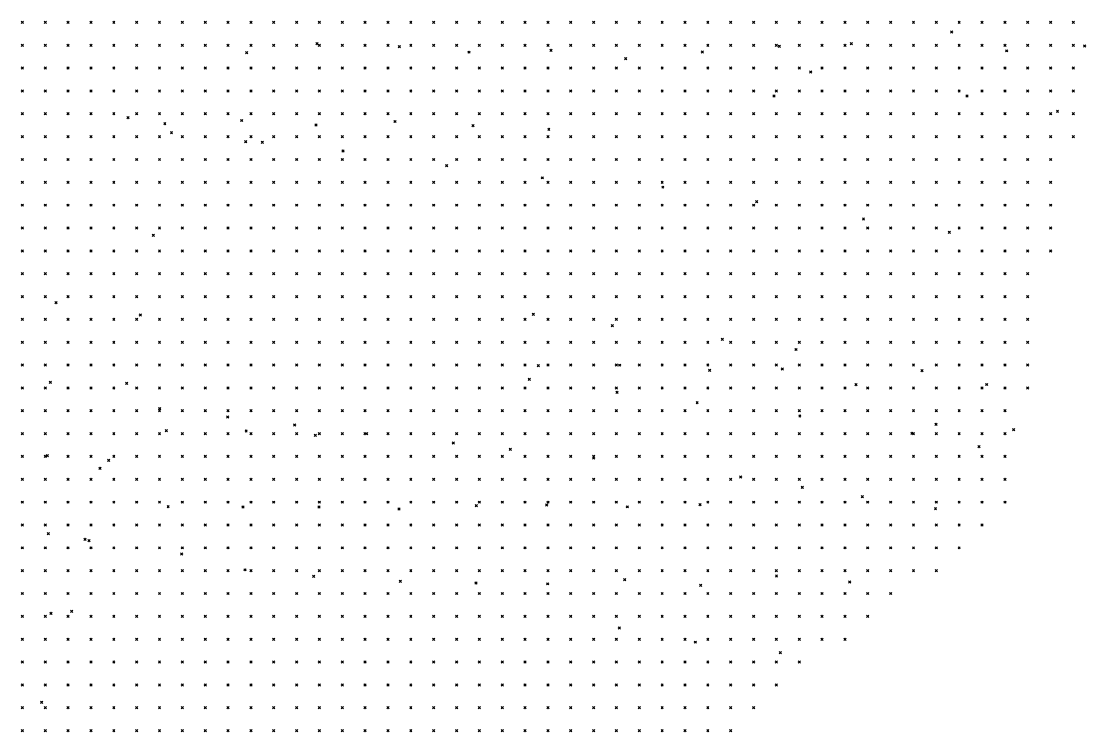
# Model space of a CAD drawing. Header units: metres. Extents: x 441556 to 446409, y 432338 to 461058.
# Drawn here: x 446188.8 to 446328.5, y 432954.3 to 433047.6 of the extents above; entities that cross this region are included whole.
import ezdxf

# ---------------------------------------------------------------- set-up
doc = ezdxf.new("R2010")
doc.units = ezdxf.units.M
doc.header["$MEASUREMENT"] = 0
doc.header["$PDMODE"] = 35
doc.header["$PDSIZE"] = 0.15
doc.layers.add('DTM-NOK-RevN_LIDAR_co_lidar', color=91, linetype='Continuous', lineweight=0)
doc.layers.add('DTM-NOK-RevN_RTK', color=32, linetype='Continuous', lineweight=0)

msp = doc.modelspace()

# ---------------------------------------------------------------- linework, layer by layer
at = {"layer": 'DTM-NOK-RevN_LIDAR_co_lidar'}
for p in [(446188.926, 433047.439, 318.949), (446191.926, 433047.439, 319.006), (446194.925, 433047.439, 319.034), (446197.924, 433047.439, 319.037), (446200.924, 433047.439, 319.077), (446203.923, 433047.439, 319.105), (446206.923, 433047.439, 319.15), (446209.922, 433047.439, 319.201), (446212.921, 433047.439, 319.268), (446215.921, 433047.439, 319.257), (446218.92, 433047.439, 319.27), (446221.92, 433047.439, 319.22), (446224.919, 433047.439, 319.173), (446227.918, 433047.439, 319.154), (446230.918, 433047.439, 319.168), (446233.917, 433047.439, 319.163), (446236.916, 433047.439, 319.139), (446239.916, 433047.439, 319.167), (446242.915, 433047.439, 319.163), (446245.915, 433047.439, 319.216), (446248.914, 433047.439, 319.277), (446251.913, 433047.439, 319.346), (446254.913, 433047.439, 319.415), (446257.912, 433047.439, 319.459), (446260.912, 433047.439, 319.52), (446263.911, 433047.439, 319.573), (446266.91, 433047.439, 319.61), (446269.91, 433047.439, 319.66), (446272.909, 433047.439, 319.697), (446275.908, 433047.439, 319.762), (446278.908, 433047.439, 319.791), (446281.907, 433047.439, 319.823), (446284.907, 433047.439, 319.806), (446287.906, 433047.439, 319.846), (446290.905, 433047.439, 319.867), (446293.905, 433047.439, 319.906), (446296.904, 433047.439, 319.971), (446299.904, 433047.439, 320.014), (446302.903, 433047.439, 320.033), (446305.902, 433047.439, 320.086), (446308.902, 433047.439, 319.997), (446311.901, 433047.439, 320.092), (446314.9, 433047.439, 320.107), (446317.9, 433047.439, 320.009), (446320.899, 433047.439, 320.033), (446323.899, 433047.439, 320.002), (446326.898, 433047.439, 319.977), (446188.926, 433044.439, 319.054), (446191.926, 433044.439, 319.12), (446194.925, 433044.439, 319.165), (446197.924, 433044.439, 319.185), (446200.924, 433044.439, 319.192), (446203.923, 433044.439, 319.275), (446206.923, 433044.439, 319.296), (446209.922, 433044.439, 319.26), (446212.921, 433044.439, 319.296), (446215.921, 433044.439, 319.297), (446218.92, 433044.439, 319.358), (446221.92, 433044.439, 319.294), (446224.919, 433044.439, 319.243), (446227.918, 433044.439, 319.248), (446230.918, 433044.439, 319.274), (446233.917, 433044.439, 319.292), (446236.916, 433044.439, 319.328), (446239.916, 433044.439, 319.364), (446242.915, 433044.439, 319.377), (446245.915, 433044.439, 319.432), (446248.914, 433044.439, 319.475), (446251.913, 433044.439, 319.525), (446254.913, 433044.439, 319.569), (446257.912, 433044.439, 319.593), (446260.912, 433044.439, 319.637), (446263.911, 433044.439, 319.658), (446266.91, 433044.439, 319.686), (446269.91, 433044.439, 319.676), (446272.909, 433044.439, 319.757), (446275.908, 433044.439, 319.76), (446278.908, 433044.439, 319.77), (446281.907, 433044.439, 319.825), (446284.907, 433044.439, 319.85), (446287.906, 433044.439, 319.88), (446290.905, 433044.439, 319.881), (446293.905, 433044.439, 319.946), (446296.904, 433044.439, 320.04), (446299.904, 433044.439, 320.084), (446302.903, 433044.439, 320.148), (446305.902, 433044.439, 320.216), (446308.902, 433044.439, 319.931), (446311.901, 433044.439, 320.138), (446314.9, 433044.439, 320.064), (446317.9, 433044.439, 320.015), (446320.899, 433044.439, 320.067), (446323.899, 433044.439, 320.078), (446326.898, 433044.439, 320.111), (446188.926, 433041.44, 319.099), (446191.926, 433041.44, 319.192), (446194.925, 433041.44, 319.27), (446197.924, 433041.44, 319.31), (446200.924, 433041.44, 319.319), (446203.923, 433041.44, 319.356), (446206.923, 433041.44, 319.413), (446209.922, 433041.44, 319.362), (446212.921, 433041.44, 319.304), (446215.921, 433041.44, 319.376), (446218.92, 433041.44, 319.461), (446221.92, 433041.44, 319.388), (446224.919, 433041.44, 319.339), (446227.918, 433041.44, 319.329), (446230.918, 433041.44, 319.352), (446233.917, 433041.44, 319.382), (446236.916, 433041.44, 319.431), (446239.916, 433041.44, 319.47), (446242.915, 433041.44, 319.51), (446245.915, 433041.44, 319.526), (446248.914, 433041.44, 319.569), (446251.913, 433041.44, 319.608), (446254.913, 433041.44, 319.683), (446257.912, 433041.44, 319.729), (446260.912, 433041.44, 319.777), (446263.911, 433041.44, 319.819), (446266.91, 433041.44, 319.866), (446269.91, 433041.44, 319.919), (446272.909, 433041.44, 319.947), (446275.908, 433041.44, 319.963), (446278.908, 433041.44, 319.978), (446281.907, 433041.44, 319.94), (446284.907, 433041.44, 319.983), (446287.906, 433041.44, 319.935), (446290.905, 433041.44, 320.016), (446293.905, 433041.44, 320.036), (446296.904, 433041.44, 320.063), (446299.904, 433041.44, 320.089), (446302.903, 433041.44, 320.196), (446305.902, 433041.44, 320.22), (446308.902, 433041.44, 320.005), (446311.901, 433041.44, 320.198), (446314.9, 433041.44, 320.217), (446317.9, 433041.44, 320.06), (446320.899, 433041.44, 320.121), (446323.899, 433041.44, 320.182), (446326.898, 433041.44, 320.202), (446188.926, 433038.44, 319.003), (446191.926, 433038.44, 319.079), (446194.925, 433038.44, 319.207), (446197.924, 433038.44, 319.328), (446200.924, 433038.44, 319.363), (446203.923, 433038.44, 319.398), (446206.923, 433038.44, 319.497), (446209.922, 433038.44, 319.448), (446212.921, 433038.44, 319.327), (446215.921, 433038.44, 319.424), (446218.92, 433038.44, 319.452), (446221.92, 433038.44, 319.41), (446224.919, 433038.44, 319.374), (446227.918, 433038.44, 319.38), (446230.918, 433038.44, 319.395), (446233.917, 433038.44, 319.423), (446236.916, 433038.44, 319.464), (446239.916, 433038.44, 319.513), (446242.915, 433038.44, 319.554), (446245.915, 433038.44, 319.556), (446248.914, 433038.44, 319.603), (446251.913, 433038.44, 319.67), (446254.913, 433038.44, 319.768), (446257.912, 433038.44, 319.825), (446260.912, 433038.44, 319.874), (446263.911, 433038.44, 319.963), (446266.91, 433038.44, 319.997), (446269.91, 433038.44, 320.032), (446272.909, 433038.44, 320.083), (446275.908, 433038.44, 320.095), (446278.908, 433038.44, 320.112), (446281.907, 433038.44, 320.114), (446284.907, 433038.44, 320.163), (446287.906, 433038.44, 320.2), (446290.905, 433038.44, 320.257), (446293.905, 433038.44, 320.219), (446296.904, 433038.44, 320.245), (446299.904, 433038.44, 320.251), (446302.903, 433038.44, 320.307), (446305.902, 433038.44, 320.257), (446308.902, 433038.44, 320.308), (446311.901, 433038.44, 320.313), (446314.9, 433038.44, 320.154), (446317.9, 433038.44, 320.149), (446320.899, 433038.44, 320.13), (446323.899, 433038.44, 320.285), (446326.898, 433038.44, 320.213), (446188.926, 433035.441, 318.79), (446191.926, 433035.441, 318.948), (446194.925, 433035.441, 319.084), (446197.924, 433035.441, 319.176), (446200.924, 433035.441, 319.24), (446203.923, 433035.441, 319.312), (446206.923, 433035.441, 319.423), (446209.922, 433035.441, 319.46), (446212.921, 433035.441, 319.345), (446215.921, 433035.441, 319.421), (446218.92, 433035.441, 319.428), (446221.92, 433035.441, 319.373), (446224.919, 433035.441, 319.34), (446227.918, 433035.441, 319.35), (446230.918, 433035.441, 319.363), (446233.917, 433035.441, 319.398), (446236.916, 433035.441, 319.443), (446239.916, 433035.441, 319.489), (446242.915, 433035.441, 319.533), (446245.915, 433035.441, 319.577), (446248.914, 433035.441, 319.642), (446251.913, 433035.441, 319.724), (446254.913, 433035.441, 319.806), (446257.912, 433035.441, 319.872), (446260.912, 433035.441, 319.932), (446263.911, 433035.441, 319.996), (446266.91, 433035.441, 320.031), (446269.91, 433035.441, 320.072), (446272.909, 433035.441, 320.112), (446275.908, 433035.441, 320.146), (446278.908, 433035.441, 320.169), (446281.907, 433035.441, 320.202), (446284.907, 433035.441, 320.23), (446287.906, 433035.441, 320.284), (446290.905, 433035.441, 320.338), (446293.905, 433035.441, 320.328), (446296.904, 433035.441, 320.331), (446299.904, 433035.441, 320.304), (446302.903, 433035.441, 320.367), (446305.902, 433035.441, 320.367), (446308.902, 433035.441, 320.393), (446311.901, 433035.441, 320.47), (446314.9, 433035.441, 320.316), (446317.9, 433035.441, 320.348), (446320.899, 433035.441, 320.333), (446323.899, 433035.441, 320.419), (446326.898, 433035.441, 320.302), (446188.926, 433032.442, 318.504), (446191.926, 433032.442, 318.672), (446194.925, 433032.442, 318.803), (446197.924, 433032.442, 318.935), (446200.924, 433032.442, 319.104), (446203.923, 433032.442, 319.242), (446206.923, 433032.442, 319.477), (446209.922, 433032.442, 319.672), (446212.921, 433032.442, 319.589), (446215.921, 433032.442, 319.56), (446218.92, 433032.442, 319.445), (446221.92, 433032.442, 319.383), (446224.919, 433032.442, 319.303), (446227.918, 433032.442, 319.306), (446230.918, 433032.442, 319.359), (446233.917, 433032.442, 319.375), (446236.916, 433032.442, 319.393), (446239.916, 433032.442, 319.451), (446242.915, 433032.442, 319.496), (446245.915, 433032.442, 319.553), (446248.914, 433032.442, 319.607), (446251.913, 433032.442, 319.691), (446254.913, 433032.442, 319.769), (446257.912, 433032.442, 319.835), (446260.912, 433032.442, 319.901), (446263.911, 433032.442, 319.966), (446266.91, 433032.442, 320.062), (446269.91, 433032.442, 320.095), (446272.909, 433032.442, 320.124), (446275.908, 433032.442, 320.147), (446278.908, 433032.442, 320.172), (446281.907, 433032.442, 320.204), (446284.907, 433032.442, 320.247), (446287.906, 433032.442, 320.274), (446290.905, 433032.442, 320.335), (446293.905, 433032.442, 320.364), (446296.904, 433032.442, 320.359), (446299.904, 433032.442, 320.409), (446302.903, 433032.442, 320.447), (446305.902, 433032.442, 320.402), (446308.902, 433032.442, 320.478), (446311.901, 433032.442, 320.509), (446314.9, 433032.442, 320.587), (446317.9, 433032.442, 320.534), (446320.899, 433032.442, 320.497), (446323.899, 433032.442, 320.467), (446326.898, 433032.442, 320.486), (446188.926, 433029.442, 318.46), (446191.926, 433029.442, 318.503), (446194.925, 433029.442, 318.568), (446197.924, 433029.442, 318.712), (446200.924, 433029.442, 318.921), (446203.923, 433029.442, 319.162), (446206.923, 433029.442, 319.374), (446209.922, 433029.442, 319.81), (446212.921, 433029.442, 319.71), (446215.921, 433029.442, 319.526), (446218.92, 433029.442, 319.574), (446221.92, 433029.442, 319.526), (446224.919, 433029.442, 319.467), (446227.918, 433029.442, 319.454), (446230.918, 433029.442, 319.556), (446233.917, 433029.442, 319.514), (446236.916, 433029.442, 319.486), (446239.916, 433029.442, 319.518), (446242.915, 433029.442, 319.554), (446245.915, 433029.442, 319.593), (446248.914, 433029.442, 319.628), (446251.913, 433029.442, 319.731), (446254.913, 433029.442, 319.764), (446257.912, 433029.442, 319.836), (446260.912, 433029.442, 319.94), (446263.911, 433029.442, 320.035), (446266.91, 433029.442, 320.113), (446269.91, 433029.442, 320.157), (446272.909, 433029.442, 320.202), (446275.908, 433029.442, 320.246), (446278.908, 433029.442, 320.304), (446281.907, 433029.442, 320.349), (446284.907, 433029.442, 320.424), (446287.906, 433029.442, 320.38), (446290.905, 433029.442, 320.396), (446293.905, 433029.442, 320.418), (446296.904, 433029.442, 320.399), (446299.904, 433029.442, 320.425), (446302.903, 433029.442, 320.457), (446305.902, 433029.442, 320.42), (446308.902, 433029.442, 320.551), (446311.901, 433029.442, 320.642), (446314.9, 433029.442, 320.558), (446317.9, 433029.442, 320.622), (446320.899, 433029.442, 320.582), (446323.899, 433029.442, 320.537), (446188.926, 433026.443, 318.468), (446191.926, 433026.443, 318.554), (446194.925, 433026.443, 318.662), (446197.924, 433026.443, 318.812), (446200.924, 433026.443, 319.049), (446203.923, 433026.443, 319.176), (446206.923, 433026.443, 319.386), (446209.922, 433026.443, 319.845), (446212.921, 433026.443, 319.693), (446215.921, 433026.443, 319.607), (446218.92, 433026.443, 319.606), (446221.92, 433026.443, 319.621), (446224.919, 433026.443, 319.614), (446227.918, 433026.443, 319.609), (446230.918, 433026.443, 319.618), (446233.917, 433026.443, 319.653), (446236.916, 433026.443, 319.661), (446239.916, 433026.443, 319.681), (446242.915, 433026.443, 319.703), (446245.915, 433026.443, 319.792), (446248.914, 433026.443, 319.849), (446251.913, 433026.443, 320.104), (446254.913, 433026.443, 320.088), (446257.912, 433026.443, 320.085), (446260.912, 433026.443, 320.259), (446263.911, 433026.443, 320.376), (446266.91, 433026.443, 320.333), (446269.91, 433026.443, 320.238), (446272.909, 433026.443, 320.321), (446275.908, 433026.443, 320.359), (446278.908, 433026.443, 320.486), (446281.907, 433026.443, 320.472), (446284.907, 433026.443, 320.477), (446287.906, 433026.443, 320.432), (446290.905, 433026.443, 320.492), (446293.905, 433026.443, 320.503), (446296.904, 433026.443, 320.534), (446299.904, 433026.443, 320.58), (446302.903, 433026.443, 320.567), (446305.902, 433026.443, 320.626), (446308.902, 433026.443, 320.634), (446311.901, 433026.443, 320.661), (446314.9, 433026.443, 320.66), (446317.9, 433026.443, 320.606), (446320.899, 433026.443, 320.586), (446323.899, 433026.443, 320.556), (446188.926, 433023.443, 318.317), (446191.926, 433023.443, 318.383), (446194.925, 433023.443, 318.52), (446197.924, 433023.443, 318.675), (446200.924, 433023.443, 318.863), (446203.923, 433023.443, 319.085), (446206.923, 433023.443, 319.273), (446209.922, 433023.443, 319.579), (446212.921, 433023.443, 319.64), (446215.921, 433023.443, 319.64), (446218.92, 433023.443, 319.649), (446221.92, 433023.443, 319.669), (446224.919, 433023.443, 319.676), (446227.918, 433023.443, 319.682), (446230.918, 433023.443, 319.689), (446233.917, 433023.443, 319.723), (446236.916, 433023.443, 319.753), (446239.916, 433023.443, 319.802), (446242.915, 433023.443, 319.857), (446245.915, 433023.443, 319.878), (446248.914, 433023.443, 319.903), (446251.913, 433023.443, 319.985), (446254.913, 433023.443, 320.045), (446257.912, 433023.443, 320.352), (446260.912, 433023.443, 320.396), (446263.911, 433023.443, 320.453), (446266.91, 433023.443, 320.436), (446269.91, 433023.443, 320.456), (446272.909, 433023.443, 320.47), (446275.908, 433023.443, 320.676), (446278.908, 433023.443, 320.61), (446281.907, 433023.443, 320.541), (446284.907, 433023.443, 320.507), (446287.906, 433023.443, 320.497), (446290.905, 433023.443, 320.65), (446293.905, 433023.443, 320.674), (446296.904, 433023.443, 320.687), (446299.904, 433023.443, 320.668), (446302.903, 433023.443, 320.68), (446305.902, 433023.443, 320.67), (446308.902, 433023.443, 320.642), (446311.901, 433023.443, 320.685), (446314.9, 433023.443, 320.611), (446317.9, 433023.443, 320.644), (446320.899, 433023.443, 320.648), (446323.899, 433023.443, 320.638), (446188.926, 433020.444, 318.22), (446191.926, 433020.444, 318.284), (446194.925, 433020.444, 318.378), (446197.924, 433020.444, 318.504), (446200.924, 433020.444, 318.675), (446203.923, 433020.444, 319.027), (446206.923, 433020.444, 319.264), (446209.922, 433020.444, 319.556), (446212.921, 433020.444, 319.64), (446215.921, 433020.444, 319.709), (446218.92, 433020.444, 319.743), (446221.92, 433020.444, 319.759), (446224.919, 433020.444, 319.768), (446227.918, 433020.444, 319.758), (446230.918, 433020.444, 319.769), (446233.917, 433020.444, 319.8), (446236.916, 433020.444, 319.831), (446239.916, 433020.444, 319.868), (446242.915, 433020.444, 319.915), (446245.915, 433020.444, 319.938), (446248.914, 433020.444, 319.997), (446251.913, 433020.444, 320.067), (446254.913, 433020.444, 320.144), (446257.912, 433020.444, 320.468), (446260.912, 433020.444, 320.453), (446263.911, 433020.444, 320.361), (446266.91, 433020.444, 320.419), (446269.91, 433020.444, 320.454), (446272.909, 433020.444, 320.48), (446275.908, 433020.444, 320.559), (446278.908, 433020.444, 320.597), (446281.907, 433020.444, 320.621), (446284.907, 433020.444, 320.649), (446287.906, 433020.444, 320.659), (446290.905, 433020.444, 320.918), (446293.905, 433020.444, 320.922), (446296.904, 433020.444, 321.001), (446299.904, 433020.444, 321.004), (446302.903, 433020.444, 320.888), (446305.902, 433020.444, 320.792), (446308.902, 433020.444, 320.86), (446311.901, 433020.444, 320.788), (446314.9, 433020.444, 320.661), (446317.9, 433020.444, 320.652), (446320.899, 433020.444, 320.692), (446323.899, 433020.444, 320.646), (446188.926, 433017.445, 318.214), (446191.926, 433017.445, 318.267), (446194.925, 433017.445, 318.351), (446197.924, 433017.445, 318.406), (446200.924, 433017.445, 318.561), (446203.923, 433017.445, 318.857), (446206.923, 433017.445, 319.168), (446209.922, 433017.445, 319.527), (446212.921, 433017.445, 319.67), (446215.921, 433017.445, 319.765), (446218.92, 433017.445, 319.822), (446221.92, 433017.445, 319.877), (446224.919, 433017.445, 319.893), (446227.918, 433017.445, 319.861), (446230.918, 433017.445, 319.882), (446233.917, 433017.445, 319.912), (446236.916, 433017.445, 319.925), (446239.916, 433017.445, 319.984), (446242.915, 433017.445, 320.023), (446245.915, 433017.445, 320.06), (446248.914, 433017.445, 320.12), (446251.913, 433017.445, 320.138), (446254.913, 433017.445, 320.208), (446257.912, 433017.445, 320.495), (446260.912, 433017.445, 320.527), (446263.911, 433017.445, 320.473), (446266.91, 433017.445, 320.475), (446269.91, 433017.445, 320.529), (446272.909, 433017.445, 320.561), (446275.908, 433017.445, 320.594), (446278.908, 433017.445, 320.657), (446281.907, 433017.445, 320.696), (446284.907, 433017.445, 320.755), (446287.906, 433017.445, 320.773), (446290.905, 433017.445, 320.832), (446293.905, 433017.445, 320.866), (446296.904, 433017.445, 320.899), (446299.904, 433017.445, 320.945), (446302.903, 433017.445, 320.976), (446305.902, 433017.445, 321), (446308.902, 433017.445, 320.966), (446311.901, 433017.445, 321.007), (446314.9, 433017.445, 320.965), (446317.9, 433017.445, 320.898), (446320.899, 433017.445, 320.733), (446323.899, 433017.445, 320.755), (446188.926, 433014.445, 318.238), (446191.926, 433014.445, 318.278), (446194.925, 433014.445, 318.356), (446197.924, 433014.445, 318.427), (446200.924, 433014.445, 318.5), (446203.923, 433014.445, 318.665), (446206.923, 433014.445, 319.132), (446209.922, 433014.445, 319.527), (446212.921, 433014.445, 319.667), (446215.921, 433014.445, 319.762), (446218.92, 433014.445, 319.84), (446221.92, 433014.445, 319.9), (446224.919, 433014.445, 319.916), (446227.918, 433014.445, 319.95), (446230.918, 433014.445, 319.982), (446233.917, 433014.445, 320.008), (446236.916, 433014.445, 320.026), (446239.916, 433014.445, 320.056), (446242.915, 433014.445, 320.098), (446245.915, 433014.445, 320.172), (446248.914, 433014.445, 320.202), (446251.913, 433014.445, 320.241), (446254.913, 433014.445, 320.259), (446257.912, 433014.445, 320.459), (446260.912, 433014.445, 320.493), (446263.911, 433014.445, 320.544), (446266.91, 433014.445, 320.566), (446269.91, 433014.445, 320.617), (446272.909, 433014.445, 320.646), (446275.908, 433014.445, 320.688), (446278.908, 433014.445, 320.768), (446281.907, 433014.445, 320.847), (446284.907, 433014.445, 320.86), (446287.906, 433014.445, 320.885), (446290.905, 433014.445, 320.953), (446293.905, 433014.445, 320.983), (446296.904, 433014.445, 321.004), (446299.904, 433014.445, 321.022), (446302.903, 433014.445, 321.033), (446305.902, 433014.445, 321.035), (446308.902, 433014.445, 321.048), (446311.901, 433014.445, 321.048), (446314.9, 433014.445, 321.006), (446317.9, 433014.445, 320.998), (446320.899, 433014.445, 321.081), (446188.926, 433011.446, 318.137), (446191.926, 433011.446, 318.181), (446194.925, 433011.446, 318.28), (446197.924, 433011.446, 318.383), (446200.924, 433011.446, 318.46), (446203.923, 433011.446, 318.559), (446206.923, 433011.446, 319.122), (446209.922, 433011.446, 319.497), (446212.921, 433011.446, 319.65), (446215.921, 433011.446, 319.754), (446218.92, 433011.446, 319.844), (446221.92, 433011.446, 319.913), (446224.919, 433011.446, 319.978), (446227.918, 433011.446, 319.984), (446230.918, 433011.446, 320.008), (446233.917, 433011.446, 319.991), (446236.916, 433011.446, 320.012), (446239.916, 433011.446, 320.048), (446242.915, 433011.446, 320.113), (446245.915, 433011.446, 320.167), (446248.914, 433011.446, 320.221), (446251.913, 433011.446, 320.256), (446254.913, 433011.446, 320.342), (446257.912, 433011.446, 320.541), (446260.912, 433011.446, 320.477), (446263.911, 433011.446, 320.534), (446266.91, 433011.446, 320.551), (446269.91, 433011.446, 320.612), (446272.909, 433011.446, 320.659), (446275.908, 433011.446, 320.736), (446278.908, 433011.446, 320.809), (446281.907, 433011.446, 320.905), (446284.907, 433011.446, 320.939), (446287.906, 433011.446, 320.98), (446290.905, 433011.446, 321.034), (446293.905, 433011.446, 321.029), (446296.904, 433011.446, 321.043), (446299.904, 433011.446, 321.09), (446302.903, 433011.446, 321.112), (446305.902, 433011.446, 321.148), (446308.902, 433011.446, 321.064), (446311.901, 433011.446, 321.009), (446314.9, 433011.446, 320.955), (446317.9, 433011.446, 321.059), (446320.899, 433011.446, 321.267), (446188.926, 433008.447, 318.094), (446191.926, 433008.447, 318.116), (446194.925, 433008.447, 318.152), (446197.924, 433008.447, 318.174), (446200.924, 433008.447, 318.219), (446203.923, 433008.447, 318.44), (446206.923, 433008.447, 319.104), (446209.922, 433008.447, 319.371), (446212.921, 433008.447, 319.562), (446215.921, 433008.447, 319.711), (446218.92, 433008.447, 319.801), (446221.92, 433008.447, 319.923), (446224.919, 433008.447, 319.984), (446227.918, 433008.447, 320.022), (446230.918, 433008.447, 320.045), (446233.917, 433008.447, 320.062), (446236.916, 433008.447, 320.061), (446239.916, 433008.447, 320.114), (446242.915, 433008.447, 320.142), (446245.915, 433008.447, 320.164), (446248.914, 433008.447, 320.2), (446251.913, 433008.447, 320.194), (446254.913, 433008.447, 320.312), (446257.912, 433008.447, 320.721), (446260.912, 433008.447, 320.678), (446263.911, 433008.447, 320.648), (446266.91, 433008.447, 320.654), (446269.91, 433008.447, 320.68), (446272.909, 433008.447, 320.742), (446275.908, 433008.447, 320.801), (446278.908, 433008.447, 320.856), (446281.907, 433008.447, 320.915), (446284.907, 433008.447, 320.981), (446287.906, 433008.447, 320.998), (446290.905, 433008.447, 321.079), (446293.905, 433008.447, 321.106), (446296.904, 433008.447, 321.155), (446299.904, 433008.447, 321.169), (446302.903, 433008.447, 321.158), (446305.902, 433008.447, 321.196), (446308.902, 433008.447, 321.198), (446311.901, 433008.447, 321.209), (446314.9, 433008.447, 321.159), (446317.9, 433008.447, 321.095), (446320.899, 433008.447, 321.138), (446188.926, 433005.447, 318.152), (446191.926, 433005.447, 318.172), (446194.925, 433005.447, 318.209), (446197.924, 433005.447, 318.243), (446200.924, 433005.447, 318.246), (446203.923, 433005.447, 318.483), (446206.923, 433005.447, 318.991), (446209.922, 433005.447, 319.289), (446212.921, 433005.447, 319.513), (446215.921, 433005.447, 319.672), (446218.92, 433005.447, 319.798), (446221.92, 433005.447, 319.952), (446224.919, 433005.447, 320.032), (446227.918, 433005.447, 320.062), (446230.918, 433005.447, 320.063), (446233.917, 433005.447, 320.102), (446236.916, 433005.447, 320.107), (446239.916, 433005.447, 320.145), (446242.915, 433005.447, 320.163), (446245.915, 433005.447, 320.201), (446248.914, 433005.447, 320.234), (446251.913, 433005.447, 320.288), (446254.913, 433005.447, 320.465), (446257.912, 433005.447, 320.793), (446260.912, 433005.447, 320.855), (446263.911, 433005.447, 320.953), (446266.91, 433005.447, 320.991), (446269.91, 433005.447, 321.013), (446272.909, 433005.447, 320.959), (446275.908, 433005.447, 321.071), (446278.908, 433005.447, 321.107), (446281.907, 433005.447, 321.125), (446284.907, 433005.447, 321.165), (446287.906, 433005.447, 321.178), (446290.905, 433005.447, 321.202), (446293.905, 433005.447, 321.178), (446296.904, 433005.447, 321.185), (446299.904, 433005.447, 321.191), (446302.903, 433005.447, 321.2), (446305.902, 433005.447, 321.238), (446308.902, 433005.447, 321.231), (446311.901, 433005.447, 321.25), (446314.9, 433005.447, 321.279), (446317.9, 433005.447, 321.217), (446320.899, 433005.447, 321.244), (446188.926, 433002.448, 318.191), (446191.926, 433002.448, 318.212), (446194.925, 433002.448, 318.288), (446197.924, 433002.448, 318.321), (446200.924, 433002.448, 318.318), (446203.923, 433002.448, 318.558), (446206.923, 433002.448, 318.852), (446209.922, 433002.448, 319.119), (446212.921, 433002.448, 319.449), (446215.921, 433002.448, 319.733), (446218.92, 433002.448, 320.02), (446221.92, 433002.448, 320.124), (446224.919, 433002.448, 320.168), (446227.918, 433002.448, 320.148), (446230.918, 433002.448, 320.128), (446233.917, 433002.448, 320.14), (446236.916, 433002.448, 320.094), (446239.916, 433002.448, 320.184), (446242.915, 433002.448, 320.217), (446245.915, 433002.448, 320.252), (446248.914, 433002.448, 320.332), (446251.913, 433002.448, 320.514), (446254.913, 433002.448, 320.708), (446257.912, 433002.448, 320.899), (446260.912, 433002.448, 320.909), (446263.911, 433002.448, 320.823), (446266.91, 433002.448, 320.885), (446269.91, 433002.448, 320.923), (446272.909, 433002.448, 321.019), (446275.908, 433002.448, 321.076), (446278.908, 433002.448, 321.207), (446281.907, 433002.448, 321.304), (446284.907, 433002.448, 321.339), (446287.906, 433002.448, 321.434), (446290.905, 433002.448, 321.506), (446293.905, 433002.448, 321.565), (446296.904, 433002.448, 321.528), (446299.904, 433002.448, 321.466), (446302.903, 433002.448, 321.395), (446305.902, 433002.448, 321.331), (446308.902, 433002.448, 321.349), (446311.901, 433002.448, 321.329), (446314.9, 433002.448, 321.378), (446317.9, 433002.448, 321.476), (446320.899, 433002.448, 321.346), (446188.926, 432999.448, 318.216), (446191.926, 432999.448, 318.248), (446194.925, 432999.448, 318.329), (446197.924, 432999.448, 318.356), (446200.924, 432999.448, 318.388), (446203.923, 432999.448, 318.664), (446206.923, 432999.448, 318.877), (446209.922, 432999.448, 319.093), (446212.921, 432999.448, 319.365), (446215.921, 432999.448, 319.665), (446218.92, 432999.448, 319.985), (446221.92, 432999.448, 320.155), (446224.919, 432999.448, 320.245), (446227.918, 432999.448, 320.286), (446230.918, 432999.448, 320.29), (446233.917, 432999.448, 320.326), (446236.916, 432999.448, 320.374), (446239.916, 432999.448, 320.419), (446242.915, 432999.448, 320.463), (446245.915, 432999.448, 320.52), (446248.914, 432999.448, 320.599), (446251.913, 432999.448, 320.673), (446254.913, 432999.448, 320.72), (446257.912, 432999.448, 320.825), (446260.912, 432999.448, 320.888), (446263.911, 432999.448, 320.901), (446266.91, 432999.448, 320.867), (446269.91, 432999.448, 320.93), (446272.909, 432999.448, 321.03), (446275.908, 432999.448, 321.088), (446278.908, 432999.448, 321.124), (446281.907, 432999.448, 321.23), (446284.907, 432999.448, 321.303), (446287.906, 432999.448, 321.395), (446290.905, 432999.448, 321.406), (446293.905, 432999.448, 321.557), (446296.904, 432999.448, 321.545), (446299.904, 432999.448, 321.625), (446302.903, 432999.448, 321.643), (446305.902, 432999.448, 321.634), (446308.902, 432999.448, 321.621), (446311.901, 432999.448, 321.552), (446314.9, 432999.448, 321.476), (446317.9, 432999.448, 321.727), (446320.899, 432999.448, 321.463), (446188.926, 432996.449, 318.247), (446191.926, 432996.449, 318.278), (446194.925, 432996.449, 318.39), (446197.924, 432996.449, 318.406), (446200.924, 432996.449, 318.478), (446203.923, 432996.449, 318.829), (446206.923, 432996.449, 319.043), (446209.922, 432996.449, 319.166), (446212.921, 432996.449, 319.376), (446215.921, 432996.449, 319.63), (446218.92, 432996.449, 319.984), (446221.92, 432996.449, 320.177), (446224.919, 432996.449, 320.291), (446227.918, 432996.449, 320.384), (446230.918, 432996.449, 320.378), (446233.917, 432996.449, 320.396), (446236.916, 432996.449, 320.437), (446239.916, 432996.449, 320.462), (446242.915, 432996.449, 320.526), (446245.915, 432996.449, 320.606), (446248.914, 432996.449, 320.634), (446251.913, 432996.449, 320.699), (446254.913, 432996.449, 320.67), (446257.912, 432996.449, 320.832), (446260.912, 432996.449, 320.897), (446263.911, 432996.449, 321.025), (446266.91, 432996.449, 321.036), (446269.91, 432996.449, 321.178), (446272.909, 432996.449, 321.282), (446275.908, 432996.449, 321.347), (446278.908, 432996.449, 321.291), (446281.907, 432996.449, 321.329), (446284.907, 432996.449, 321.375), (446287.906, 432996.449, 321.468), (446290.905, 432996.449, 321.492), (446293.905, 432996.449, 321.512), (446296.904, 432996.449, 321.542), (446299.904, 432996.449, 321.567), (446302.903, 432996.449, 321.62), (446305.902, 432996.449, 321.613), (446308.902, 432996.449, 321.617), (446311.901, 432996.449, 321.635), (446314.9, 432996.449, 321.6), (446317.9, 432996.449, 321.667), (446188.926, 432993.45, 318.25), (446191.926, 432993.45, 318.277), (446194.925, 432993.45, 318.41), (446197.924, 432993.45, 318.424), (446200.924, 432993.45, 318.498), (446203.923, 432993.45, 318.931), (446206.923, 432993.45, 319.105), (446209.922, 432993.45, 319.271), (446212.921, 432993.45, 319.406), (446215.921, 432993.45, 319.717), (446218.92, 432993.45, 320.006), (446221.92, 432993.45, 320.201), (446224.919, 432993.45, 320.385), (446227.918, 432993.45, 320.577), (446230.918, 432993.45, 320.586), (446233.917, 432993.45, 320.615), (446236.916, 432993.45, 320.641), (446239.916, 432993.45, 320.645), (446242.915, 432993.45, 320.694), (446245.915, 432993.45, 320.712), (446248.914, 432993.45, 320.742), (446251.913, 432993.45, 320.765), (446254.913, 432993.45, 320.848), (446257.912, 432993.45, 320.983), (446260.912, 432993.45, 320.957), (446263.911, 432993.45, 321.02), (446266.91, 432993.45, 321.071), (446269.91, 432993.45, 321.116), (446272.909, 432993.45, 321.189), (446275.908, 432993.45, 321.44), (446278.908, 432993.45, 321.452), (446281.907, 432993.45, 321.589), (446284.907, 432993.45, 321.626), (446287.906, 432993.45, 321.737), (446290.905, 432993.45, 321.78), (446293.905, 432993.45, 321.796), (446296.904, 432993.45, 321.807), (446299.904, 432993.45, 321.63), (446302.903, 432993.45, 321.624), (446305.902, 432993.45, 321.585), (446308.902, 432993.45, 321.575), (446311.901, 432993.45, 321.596), (446314.9, 432993.45, 321.589), (446317.9, 432993.45, 321.63), (446188.926, 432990.45, 318.276), (446191.926, 432990.45, 318.289), (446194.925, 432990.45, 318.431), (446197.924, 432990.45, 318.476), (446200.924, 432990.45, 318.619), (446203.923, 432990.45, 319.053), (446206.923, 432990.45, 319.19), (446209.922, 432990.45, 319.233), (446212.921, 432990.45, 319.313), (446215.921, 432990.45, 319.598), (446218.92, 432990.45, 319.756), (446221.92, 432990.45, 320.019), (446224.919, 432990.45, 320.213), (446227.918, 432990.45, 320.476), (446230.918, 432990.45, 320.645), (446233.917, 432990.45, 320.667), (446236.916, 432990.45, 320.789), (446239.916, 432990.45, 320.879), (446242.915, 432990.45, 321.018), (446245.915, 432990.45, 320.978), (446248.914, 432990.45, 321.056), (446251.913, 432990.45, 321.023), (446254.913, 432990.45, 321.124), (446257.912, 432990.45, 321.192), (446260.912, 432990.45, 321.157), (446263.911, 432990.45, 321.134), (446266.91, 432990.45, 321.202), (446269.91, 432990.45, 321.156), (446272.909, 432990.45, 321.273), (446275.908, 432990.45, 321.438), (446278.908, 432990.45, 321.445), (446281.907, 432990.45, 321.571), (446284.907, 432990.45, 321.759), (446287.906, 432990.45, 321.815), (446290.905, 432990.45, 321.789), (446293.905, 432990.45, 321.846), (446296.904, 432990.45, 321.848), (446299.904, 432990.45, 321.686), (446302.903, 432990.45, 321.675), (446305.902, 432990.45, 321.661), (446308.902, 432990.45, 321.701), (446311.901, 432990.45, 321.728), (446314.9, 432990.45, 321.853), (446317.9, 432990.45, 321.765), (446188.926, 432987.451, 318.376), (446191.926, 432987.451, 318.356), (446194.925, 432987.451, 318.455), (446197.924, 432987.451, 318.417), (446200.924, 432987.451, 318.709), (446203.923, 432987.451, 319.006), (446206.923, 432987.451, 319.12), (446209.922, 432987.451, 319.229), (446212.921, 432987.451, 319.316), (446215.921, 432987.451, 319.556), (446218.92, 432987.451, 319.76), (446221.92, 432987.451, 320.005), (446224.919, 432987.451, 320.236), (446227.918, 432987.451, 320.474), (446230.918, 432987.451, 320.621), (446233.917, 432987.451, 320.613), (446236.916, 432987.451, 320.667), (446239.916, 432987.451, 320.767), (446242.915, 432987.451, 320.839), (446245.915, 432987.451, 320.868), (446248.914, 432987.451, 320.972), (446251.913, 432987.451, 320.93), (446254.913, 432987.451, 321.051), (446257.912, 432987.451, 321.11), (446260.912, 432987.451, 321.173), (446263.911, 432987.451, 321.294), (446266.91, 432987.451, 321.372), (446269.91, 432987.451, 321.473), (446272.909, 432987.451, 321.525), (446275.908, 432987.451, 321.561), (446278.908, 432987.451, 321.547), (446281.907, 432987.451, 321.626), (446284.907, 432987.451, 321.808), (446287.906, 432987.451, 321.981), (446290.905, 432987.451, 321.963), (446293.905, 432987.451, 321.851), (446296.904, 432987.451, 321.808), (446299.904, 432987.451, 321.721), (446302.903, 432987.451, 321.768), (446305.902, 432987.451, 321.755), (446308.902, 432987.451, 321.776), (446311.901, 432987.451, 321.78), (446314.9, 432987.451, 321.772), (446317.9, 432987.451, 321.795), (446188.926, 432984.451, 318.395), (446191.926, 432984.451, 318.419), (446194.925, 432984.451, 318.533), (446197.924, 432984.451, 318.507), (446200.924, 432984.451, 318.799), (446203.923, 432984.451, 318.977), (446206.923, 432984.451, 319.012), (446209.922, 432984.451, 319.081), (446212.921, 432984.451, 319.226), (446215.921, 432984.451, 319.441), (446218.92, 432984.451, 319.65), (446221.92, 432984.451, 319.999), (446224.919, 432984.451, 320.258), (446227.918, 432984.451, 320.527), (446230.918, 432984.451, 320.739), (446233.917, 432984.451, 320.781), (446236.916, 432984.451, 320.782), (446239.916, 432984.451, 320.861), (446242.915, 432984.451, 320.915), (446245.915, 432984.451, 320.97), (446248.914, 432984.451, 320.938), (446251.913, 432984.451, 321.053), (446254.913, 432984.451, 321.105), (446257.912, 432984.451, 321.148), (446260.912, 432984.451, 321.183), (446263.911, 432984.451, 321.227), (446266.91, 432984.451, 321.34), (446269.91, 432984.451, 321.35), (446272.909, 432984.451, 321.409), (446275.908, 432984.451, 321.405), (446278.908, 432984.451, 321.483), (446281.907, 432984.451, 321.638), (446284.907, 432984.451, 321.7), (446287.906, 432984.451, 321.771), (446290.905, 432984.451, 321.831), (446293.905, 432984.451, 321.808), (446296.904, 432984.451, 321.892), (446299.904, 432984.451, 321.971), (446302.903, 432984.451, 321.981), (446305.902, 432984.451, 322.006), (446308.902, 432984.451, 322.129), (446311.901, 432984.451, 322.062), (446314.9, 432984.451, 321.951), (446317.9, 432984.451, 321.913), (446188.926, 432981.452, 318.309), (446191.926, 432981.452, 318.359), (446194.925, 432981.452, 318.462), (446197.924, 432981.452, 318.579), (446200.924, 432981.452, 318.801), (446203.923, 432981.452, 318.926), (446206.923, 432981.452, 319.005), (446209.922, 432981.452, 319.184), (446212.921, 432981.452, 319.308), (446215.921, 432981.452, 319.461), (446218.92, 432981.452, 319.676), (446221.92, 432981.452, 319.955), (446224.919, 432981.452, 320.189), (446227.918, 432981.452, 320.451), (446230.918, 432981.452, 320.595), (446233.917, 432981.452, 320.699), (446236.916, 432981.452, 320.744), (446239.916, 432981.452, 320.803), (446242.915, 432981.452, 320.878), (446245.915, 432981.452, 321.034), (446248.914, 432981.452, 321.121), (446251.913, 432981.452, 321.155), (446254.913, 432981.452, 321.213), (446257.912, 432981.452, 321.282), (446260.912, 432981.452, 321.289), (446263.911, 432981.452, 321.354), (446266.91, 432981.452, 321.5), (446269.91, 432981.452, 321.595), (446272.909, 432981.452, 321.588), (446275.908, 432981.452, 321.45), (446278.908, 432981.452, 321.505), (446281.907, 432981.452, 321.61), (446284.907, 432981.452, 321.638), (446287.906, 432981.452, 321.719), (446290.905, 432981.452, 321.782), (446293.905, 432981.452, 321.851), (446296.904, 432981.452, 321.905), (446299.904, 432981.452, 321.941), (446302.903, 432981.452, 321.975), (446305.902, 432981.452, 321.988), (446308.902, 432981.452, 322.08), (446311.901, 432981.452, 322.163), (446314.9, 432981.452, 322.288), (446188.926, 432978.453, 318.463), (446191.926, 432978.453, 318.531), (446194.925, 432978.453, 318.559), (446197.924, 432978.453, 318.724), (446200.924, 432978.453, 318.836), (446203.923, 432978.453, 318.828), (446206.923, 432978.453, 318.839), (446209.922, 432978.453, 318.999), (446212.921, 432978.453, 319.135), (446215.921, 432978.453, 319.336), (446218.92, 432978.453, 319.643), (446221.92, 432978.453, 320.028), (446224.919, 432978.453, 320.38), (446227.918, 432978.453, 320.573), (446230.918, 432978.453, 320.745), (446233.917, 432978.453, 320.833), (446236.916, 432978.453, 320.911), (446239.916, 432978.453, 320.951), (446242.915, 432978.453, 320.922), (446245.915, 432978.453, 320.931), (446248.914, 432978.453, 320.999), (446251.913, 432978.453, 321.045), (446254.913, 432978.453, 321.107), (446257.912, 432978.453, 321.196), (446260.912, 432978.453, 321.265), (446263.911, 432978.453, 321.342), (446266.91, 432978.453, 321.45), (446269.91, 432978.453, 321.511), (446272.909, 432978.453, 321.62), (446275.908, 432978.453, 321.548), (446278.908, 432978.453, 321.606), (446281.907, 432978.453, 321.662), (446284.907, 432978.453, 321.687), (446287.906, 432978.453, 321.767), (446290.905, 432978.453, 321.854), (446293.905, 432978.453, 321.903), (446296.904, 432978.453, 321.961), (446299.904, 432978.453, 322.005), (446302.903, 432978.453, 322.066), (446305.902, 432978.453, 322.105), (446308.902, 432978.453, 322.108), (446311.901, 432978.453, 322.153), (446188.926, 432975.453, 318.683), (446191.926, 432975.453, 318.657), (446194.925, 432975.453, 318.58), (446197.924, 432975.453, 318.843), (446200.924, 432975.453, 318.853), (446203.923, 432975.453, 318.862), (446206.923, 432975.453, 318.879), (446209.922, 432975.453, 318.945), (446212.921, 432975.453, 319.129), (446215.921, 432975.453, 319.356), (446218.92, 432975.453, 319.65), (446221.92, 432975.453, 319.988), (446224.919, 432975.453, 320.339), (446227.918, 432975.453, 320.609), (446230.918, 432975.453, 320.783), (446233.917, 432975.453, 320.912), (446236.916, 432975.453, 320.996), (446239.916, 432975.453, 321.055), (446242.915, 432975.453, 321.081), (446245.915, 432975.453, 321.132), (446248.914, 432975.453, 321.206), (446251.913, 432975.453, 321.154), (446254.913, 432975.453, 321.225), (446257.912, 432975.453, 321.316), (446260.912, 432975.453, 321.417), (446263.911, 432975.453, 321.343), (446266.91, 432975.453, 321.382), (446269.91, 432975.453, 321.402), (446272.909, 432975.453, 321.496), (446275.908, 432975.453, 321.553), (446278.908, 432975.453, 321.62), (446281.907, 432975.453, 321.695), (446284.907, 432975.453, 321.785), (446287.906, 432975.453, 321.861), (446290.905, 432975.453, 321.957), (446293.905, 432975.453, 322.006), (446296.904, 432975.453, 322.039), (446299.904, 432975.453, 322.106), (446302.903, 432975.453, 322.159), (446305.902, 432975.453, 322.227), (446308.902, 432975.453, 322.226), (446188.926, 432972.454, 318.793), (446191.926, 432972.454, 318.66), (446194.925, 432972.454, 318.611), (446197.924, 432972.454, 318.972), (446200.924, 432972.454, 318.985), (446203.923, 432972.454, 318.957), (446206.923, 432972.454, 318.963), (446209.922, 432972.454, 319.033), (446212.921, 432972.454, 319.18), (446215.921, 432972.454, 319.401), (446218.92, 432972.454, 319.698), (446221.92, 432972.454, 320.059), (446224.919, 432972.454, 320.402), (446227.918, 432972.454, 320.656), (446230.918, 432972.454, 320.874), (446233.917, 432972.454, 320.988), (446236.916, 432972.454, 321.046), (446239.916, 432972.454, 321.109), (446242.915, 432972.454, 321.144), (446245.915, 432972.454, 321.198), (446248.914, 432972.454, 321.293), (446251.913, 432972.454, 321.365), (446254.913, 432972.454, 321.38), (446257.912, 432972.454, 321.45), (446260.912, 432972.454, 321.538), (446263.911, 432972.454, 321.504), (446266.91, 432972.454, 321.588), (446269.91, 432972.454, 321.683), (446272.909, 432972.454, 321.82), (446275.908, 432972.454, 321.85), (446278.908, 432972.454, 321.8), (446281.907, 432972.454, 321.831), (446284.907, 432972.454, 321.865), (446287.906, 432972.454, 321.915), (446290.905, 432972.454, 321.968), (446293.905, 432972.454, 322.052), (446296.904, 432972.454, 322.1), (446299.904, 432972.454, 322.173), (446302.903, 432972.454, 322.28), (446188.926, 432969.455, 318.717), (446191.926, 432969.455, 318.641), (446194.925, 432969.455, 318.735), (446197.924, 432969.455, 319.185), (446200.924, 432969.455, 319.29), (446203.923, 432969.455, 319.208), (446206.923, 432969.455, 319.242), (446209.922, 432969.455, 319.238), (446212.921, 432969.455, 319.264), (446215.921, 432969.455, 319.406), (446218.92, 432969.455, 319.743), (446221.92, 432969.455, 320.147), (446224.919, 432969.455, 320.465), (446227.918, 432969.455, 320.727), (446230.918, 432969.455, 320.959), (446233.917, 432969.455, 321.073), (446236.916, 432969.455, 321.128), (446239.916, 432969.455, 321.208), (446242.915, 432969.455, 321.278), (446245.915, 432969.455, 321.327), (446248.914, 432969.455, 321.411), (446251.913, 432969.455, 321.454), (446254.913, 432969.455, 321.448), (446257.912, 432969.455, 321.444), (446260.912, 432969.455, 321.477), (446263.911, 432969.455, 321.525), (446266.91, 432969.455, 321.594), (446269.91, 432969.455, 321.679), (446272.909, 432969.455, 321.748), (446275.908, 432969.455, 321.809), (446278.908, 432969.455, 321.874), (446281.907, 432969.455, 321.967), (446284.907, 432969.455, 322.056), (446287.906, 432969.455, 322.118), (446290.905, 432969.455, 322.176), (446293.905, 432969.455, 322.198), (446296.904, 432969.455, 322.271), (446299.904, 432969.455, 322.37), (446188.926, 432966.455, 318.78), (446191.926, 432966.455, 318.634), (446194.925, 432966.455, 318.847), (446197.924, 432966.455, 319.124), (446200.924, 432966.455, 319.21), (446203.923, 432966.455, 319.184), (446206.923, 432966.455, 319.227), (446209.922, 432966.455, 319.311), (446212.921, 432966.455, 319.475), (446215.921, 432966.455, 319.736), (446218.92, 432966.455, 320.054), (446221.92, 432966.455, 320.435), (446224.919, 432966.455, 320.77), (446227.918, 432966.455, 321.152), (446230.918, 432966.455, 321.248), (446233.917, 432966.455, 321.189), (446236.916, 432966.455, 321.15), (446239.916, 432966.455, 321.216), (446242.915, 432966.455, 321.285), (446245.915, 432966.455, 321.352), (446248.914, 432966.455, 321.437), (446251.913, 432966.455, 321.479), (446254.913, 432966.455, 321.504), (446257.912, 432966.455, 321.537), (446260.912, 432966.455, 321.572), (446263.911, 432966.455, 321.614), (446266.91, 432966.455, 321.67), (446269.91, 432966.455, 321.752), (446272.909, 432966.455, 321.81), (446275.908, 432966.455, 321.886), (446278.908, 432966.455, 321.981), (446281.907, 432966.455, 322.071), (446284.907, 432966.455, 322.154), (446287.906, 432966.455, 322.245), (446290.905, 432966.455, 322.315), (446293.905, 432966.455, 322.363), (446296.904, 432966.455, 322.429), (446188.926, 432963.456, 318.734), (446191.926, 432963.456, 318.6), (446194.925, 432963.456, 319.007), (446197.924, 432963.456, 319.103), (446200.924, 432963.456, 319.139), (446203.923, 432963.456, 319.17), (446206.923, 432963.456, 319.145), (446209.922, 432963.456, 319.401), (446212.921, 432963.456, 319.368), (446215.921, 432963.456, 319.532), (446218.92, 432963.456, 319.952), (446221.92, 432963.456, 320.347), (446224.919, 432963.456, 320.719), (446227.918, 432963.456, 321.064), (446230.918, 432963.456, 321.234), (446233.917, 432963.456, 321.314), (446236.916, 432963.456, 321.374), (446239.916, 432963.456, 321.42), (446242.915, 432963.456, 321.467), (446245.915, 432963.456, 321.502), (446248.914, 432963.456, 321.46), (446251.913, 432963.456, 321.459), (446254.913, 432963.456, 321.51), (446257.912, 432963.456, 321.589), (446260.912, 432963.456, 321.644), (446263.911, 432963.456, 321.691), (446266.91, 432963.456, 321.738), (446269.91, 432963.456, 321.819), (446272.909, 432963.456, 321.894), (446275.908, 432963.456, 321.991), (446278.908, 432963.456, 322.063), (446281.907, 432963.456, 322.129), (446284.907, 432963.456, 322.237), (446287.906, 432963.456, 322.338), (446290.905, 432963.456, 322.403), (446188.926, 432960.456, 318.714), (446191.926, 432960.456, 318.703), (446194.925, 432960.456, 319.007), (446197.924, 432960.456, 319.019), (446200.924, 432960.456, 318.967), (446203.923, 432960.456, 318.93), (446206.923, 432960.456, 319.04), (446209.922, 432960.456, 319.391), (446212.921, 432960.456, 319.349), (446215.921, 432960.456, 319.567), (446218.92, 432960.456, 320.031), (446221.92, 432960.456, 320.472), (446224.919, 432960.456, 320.898), (446227.918, 432960.456, 321.202), (446230.918, 432960.456, 321.345), (446233.917, 432960.456, 321.291), (446236.916, 432960.456, 321.302), (446239.916, 432960.456, 321.278), (446242.915, 432960.456, 321.297), (446245.915, 432960.456, 321.331), (446248.914, 432960.456, 321.346), (446251.913, 432960.456, 321.397), (446254.913, 432960.456, 321.447), (446257.912, 432960.456, 321.503), (446260.912, 432960.456, 321.568), (446263.911, 432960.456, 321.662), (446266.91, 432960.456, 321.747), (446269.91, 432960.456, 321.818), (446272.909, 432960.456, 321.923), (446275.908, 432960.456, 322.013), (446278.908, 432960.456, 322.099), (446281.907, 432960.456, 322.203), (446284.907, 432960.456, 322.287), (446287.906, 432960.456, 322.38), (446188.926, 432957.457, 318.646), (446191.926, 432957.457, 318.769), (446194.925, 432957.457, 319.027), (446197.924, 432957.457, 319.095), (446200.924, 432957.457, 318.999), (446203.923, 432957.457, 318.953), (446206.923, 432957.457, 319.067), (446209.922, 432957.457, 319.184), (446212.921, 432957.457, 319.357), (446215.921, 432957.457, 319.753), (446218.92, 432957.457, 320.423), (446221.92, 432957.457, 320.896), (446224.919, 432957.457, 321.271), (446227.918, 432957.457, 321.407), (446230.918, 432957.457, 321.461), (446233.917, 432957.457, 321.458), (446236.916, 432957.457, 321.478), (446239.916, 432957.457, 321.465), (446242.915, 432957.457, 321.445), (446245.915, 432957.457, 321.446), (446248.914, 432957.457, 321.49), (446251.913, 432957.457, 321.497), (446254.913, 432957.457, 321.517), (446257.912, 432957.457, 321.556), (446260.912, 432957.457, 321.541), (446263.911, 432957.457, 321.597), (446266.91, 432957.457, 321.659), (446269.91, 432957.457, 321.732), (446272.909, 432957.457, 321.831), (446275.908, 432957.457, 321.942), (446278.908, 432957.457, 322.054), (446281.907, 432957.457, 322.185), (446284.907, 432957.457, 322.313), (446188.926, 432954.458, 318.687), (446191.926, 432954.458, 318.811), (446194.925, 432954.458, 318.973), (446197.924, 432954.458, 319.069), (446200.924, 432954.458, 319.017), (446203.923, 432954.458, 318.982), (446206.923, 432954.458, 319.105), (446209.922, 432954.458, 319.299), (446212.921, 432954.458, 319.602), (446215.921, 432954.458, 320.163), (446218.92, 432954.458, 320.596), (446221.92, 432954.458, 320.994), (446224.919, 432954.458, 321.301), (446227.918, 432954.458, 321.486), (446230.918, 432954.458, 321.584), (446233.917, 432954.458, 321.624), (446236.916, 432954.458, 321.662), (446239.916, 432954.458, 321.675), (446242.915, 432954.458, 321.693), (446245.915, 432954.458, 321.72), (446248.914, 432954.458, 321.768), (446251.913, 432954.458, 321.808), (446254.913, 432954.458, 321.783), (446257.912, 432954.458, 321.779), (446260.912, 432954.458, 321.731), (446263.911, 432954.458, 321.749), (446266.91, 432954.458, 321.805), (446269.91, 432954.458, 321.846), (446272.909, 432954.458, 321.915), (446275.908, 432954.458, 322.004), (446278.908, 432954.458, 322.035), (446281.907, 432954.458, 322.096)]:
    msp.add_point(p, dxfattribs=at)
at = {"layer": 'DTM-NOK-RevN_RTK'}
for p in [(446310.906, 433046.192, 320.178), (446218.372, 433043.475, 319.306), (446227.6, 433044.642, 319.157), (446238.419, 433044.27, 319.325), (446247.565, 433043.532, 319.438), (446258.322, 433043.777, 319.631), (446278.176, 433043.562, 319.722), (446288.284, 433044.317, 319.859), (446297.753, 433044.651, 320.064), (446318.126, 433043.712, 320.212), (446328.363, 433044.345, 320.365), (446268.127, 433042.695, 319.796), (446292.423, 433040.936, 320.21), (446287.592, 433037.786, 320.256), (446312.923, 433037.771, 320.361), (446324.811, 433035.751, 320.445), (446202.802, 433034.933, 319.299), (446207.621, 433034.144, 319.675), (446217.721, 433034.559, 319.382), (446227.454, 433033.983, 319.243), (446237.831, 433034.433, 319.415), (446248.065, 433033.888, 319.626), (446208.497, 433032.966, 319.267), (446258.034, 433033.411, 319.847), (446218.245, 433031.766, 319.43), (446220.416, 433031.709, 319.411), (446231.027, 433030.573, 319.454), (446244.602, 433028.646, 319.73), (446257.175, 433027.035, 320.098), (446272.998, 433025.81, 320.387), (446285.313, 433023.894, 320.647), (446299.34, 433021.643, 320.846), (446310.615, 433019.894, 321.043), (446206.113, 433019.5, 319.249), (446193.351, 433010.631, 318.146), (446204.42, 433009.03, 318.015), (446256, 433009.124, 320.747), (446266.362, 433007.635, 320.877), (446280.809, 433005.823, 321.208), (446290.493, 433004.496, 321.465), (446256.652, 433002.386, 320.768), (446267.331, 433002.438, 320.826), (446279.128, 433001.747, 321.125), (446288.669, 433001.933, 321.465), (446307.012, 433001.721, 321.682), (446192.606, 433000.181, 318.229), (446255.456, 433000.574, 320.778), (446202.622, 433000.037, 318.41), (446266.996, 432998.884, 320.975), (446298.352, 432999.891, 321.522), (446315.51, 432999.896, 321.73), (446277.507, 432997.525, 321.238), (446206.924, 432996.744, 318.74), (446215.883, 432995.63, 319.578), (446224.651, 432994.57, 320.277), (446290.983, 432995.766, 321.601), (446308.877, 432994.684, 321.573), (446207.807, 432993.846, 318.814), (446218.298, 432993.782, 319.776), (446227.371, 432993.214, 320.429), (446234.125, 432993.436, 320.571), (446305.688, 432993.483, 321.752), (446319.041, 432993.96, 321.623), (446245.476, 432992.213, 320.752), (446314.494, 432991.724, 321.706), (446192.189, 432990.544, 318.293), (446252.96, 432991.39, 320.911), (446200.244, 432989.923, 318.52), (446263.929, 432990.254, 321.038), (446199.091, 432988.904, 318.308), (446283.21, 432987.748, 321.642), (446291.294, 432986.382, 321.851), (446299.188, 432985.157, 322.016), (446208.056, 432983.874, 318.687), (446217.866, 432983.822, 319.442), (446227.863, 432983.814, 320.391), (446238.366, 432983.544, 320.681), (446248.496, 432983.997, 320.793), (446257.751, 432984.071, 320.894), (446268.322, 432983.836, 321.132), (446277.892, 432984.11, 321.403), (446308.792, 432983.594, 322.185), (446192.333, 432980.303, 318.423), (446197.154, 432979.572, 318.591), (446197.668, 432979.383, 318.664), (446209.832, 432977.635, 318.786), (446218.145, 432975.566, 319.603), (446227.149, 432974.701, 320.516), (446238.545, 432974.069, 321.036), (446248.453, 432973.822, 321.108), (446257.881, 432973.725, 321.317), (446268.005, 432974.277, 321.42), (446287.922, 432974.771, 321.92), (446297.542, 432973.962, 322.131), (446277.958, 432973.536, 321.653), (446192.663, 432969.837, 318.57), (446195.386, 432970.108, 318.758), (446267.276, 432967.939, 321.6), (446277.282, 432966.065, 321.938), (446288.432, 432964.677, 322.326), (446191.437, 432958.184, 318.802)]:
    msp.add_point(p, dxfattribs=at)

doc.saveas('drawing.dxf')
